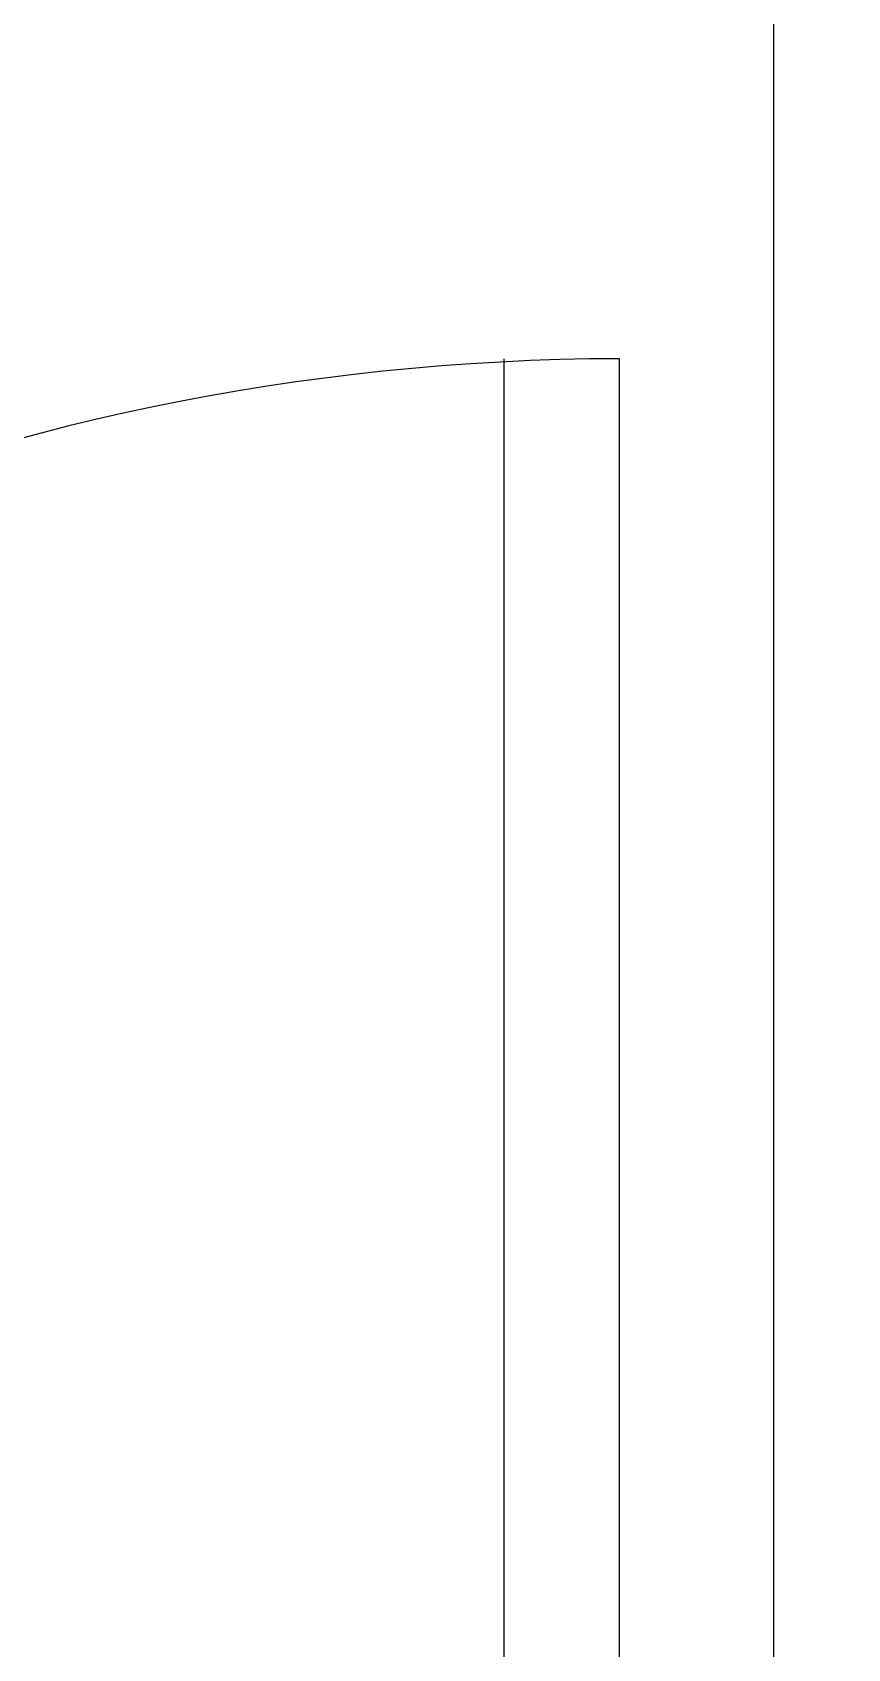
# Model space of a CAD drawing. Header units: inches. Extents: x 542787 to 543192, y 9574025 to 9574373.
# Drawn here: x 543040.3486 to 543040.5602, y 9574119.3159 to 9574119.7355 of the extents above; entities that cross this region are included whole.
import ezdxf

# ---------------------------------------------------------------- set-up
doc = ezdxf.new("R2010")
doc.units = ezdxf.units.IN
doc.header["$MEASUREMENT"] = 0
doc.layers.add('I-ARQ', color=8, linetype='Continuous')
doc.layers.add('I-ESGOTO', color=6, linetype='Continuous')

# ---------------------------------------------------------------- blocks, each defined once
blk = doc.blocks.new('*U158')
at = {"color": 2}
blk.add_wipeout([(0.02013, 0.02013), (1.45577, -1.41552), (1.41552, -1.45577), (-0.02013, -0.02013)], dxfattribs=at)

msp = doc.modelspace()

# ---------------------------------------------------------------- linework, layer by layer
at = {"layer": 'I-ARQ'}
for p, q in [((543040.54101, 9574120.41076), (543040.54101, 9574119.0489)), ((543040.47101, 9574119.65076), (543040.47101, 9574119.0489)), ((543040.50101, 9574119.0489), (543040.50101, 9574119.65076))]:
    msp.add_line(p, q, dxfattribs=at)
msp.add_arc((543040.50259, 9574119.04917), 0.60159, 90.15105, 180.02584, dxfattribs=at)

# ---------------------------------------------------------------- next in the draw order: block references
at = {"layer": 'I-ESGOTO', "rotation": 180}
msp.add_blockref('*U158', (543041.92799, 9574119.34331), dxfattribs=at)

doc.saveas('drawing.dxf')
